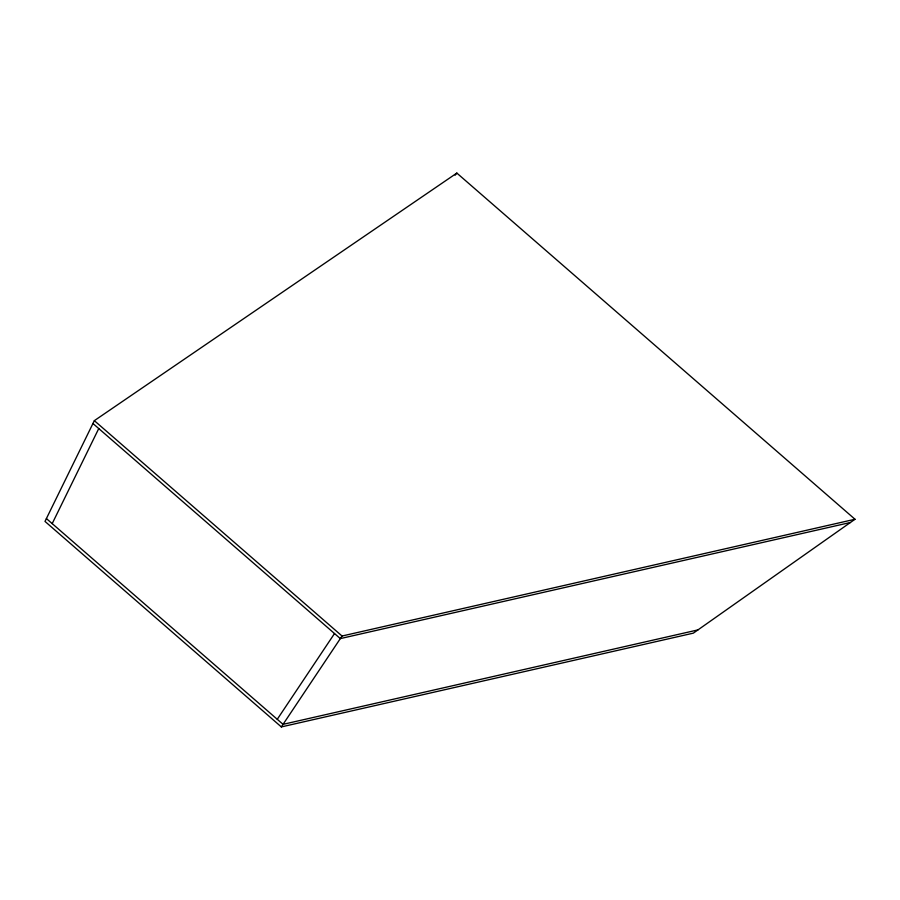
<?xml version="1.0" encoding="UTF-8"?>
<svg xmlns="http://www.w3.org/2000/svg" width="900" height="900" viewBox="0 0 900 900"><rect width="100%" height="100%" fill="white"/><g stroke="black" fill="none" stroke-linecap="round" stroke-linejoin="round"><path stroke-width="1.35" d="M94.343 420.66L45 521.426L281.34 726.919L693.36 633.139L855 519.255L456.851 173.081L94.343 420.66L342.045 636.019L855 519.255M52.2 523.62L98.752 428.558M277.256 719.303L334.519 633.544M281.34 726.919L342.045 636.019M455.141 175.196L456.851 173.081M850.421 522.484L340.324 638.595L92.948 423.506M697.928 629.91L283.061 724.342L46.395 518.569"/></g></svg>
